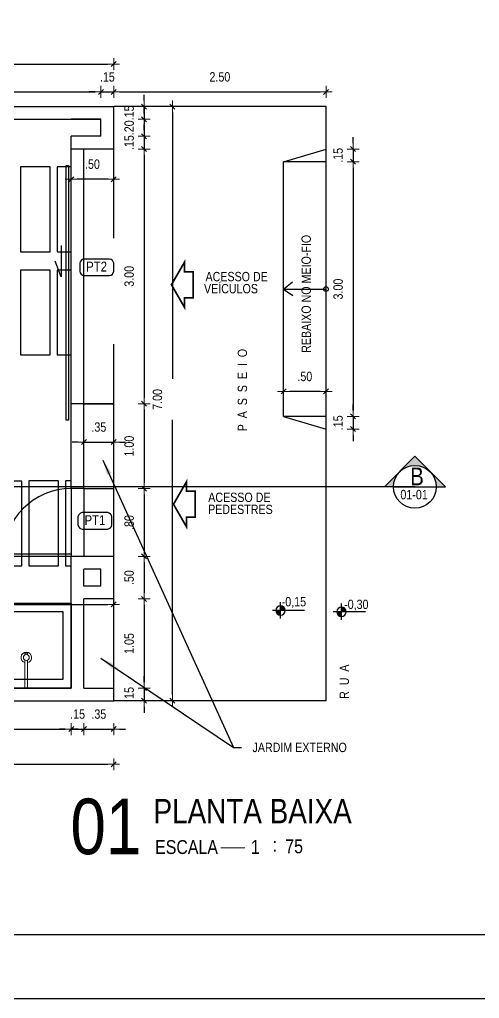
# Model space of a CAD drawing. Header units: millimetres. Extents: x -677 to -23, y -135 to 1112.
# Drawn here: x -42.56 to -37.14, y 838.58 to 850.11 of the extents above; entities that cross this region are included whole.
import ezdxf
from ezdxf.enums import TextEntityAlignment as Align

# ---------------------------------------------------------------- set-up
doc = ezdxf.new("R2010")
doc.units = ezdxf.units.MM
doc.header["$LTSCALE"] = 20
doc.header["$MEASUREMENT"] = 0
doc.header["$PDSIZE"] = -5
for name, pattern in [('DASHDOT2', [0.5, 0.25, -0.125, 0, -0.125]), ('HIDDEN2', [0.1875, 0.125, -0.0625]), ('TRAÇO-2PTOS_P', [0.625, 0.25, -0.125, 0, -0.125, 0, -0.125])]:
    doc.linetypes.add(name, pattern=pattern)
doc.layers.get('0').update_dxf_attribs({"linetype": 'CONTINUOUS'})
doc.layers.get('Defpoints').update_dxf_attribs({"linetype": 'CONTINUOUS'})
for name, color, linetype in [('AR-ALV', 5, 'CONTINUOUS'), ('ARQ-COB-PROJ', 8, 'TRAÇO-2PTOS_P'), ('COTA', 7, 'CONTINUOUS'), ('COTAS', 7, 'CONTINUOUS'), ('DIVERSOS', 1, 'CONTINUOUS'), ('E-txt-g', 3, 'CONTINUOUS'), ('E-TXT-Y', 2, 'CONTINUOUS'), ('Layer1', 7, 'CONTINUOUS'), ('LAYER4', 7, 'CONTINUOUS'), ('LAYER5', 8, 'CONTINUOUS'), ('LAYER7', 4, 'CONTINUOUS')]:
    doc.layers.add(name, color=color, linetype=linetype)
for name, color, linetype, lineweight in [('E-Cta-W', 7, 'CONTINUOUS', 20), ('E-Lay-9', 9, 'CONTINUOUS', 9), ('E-Pen-C', 4, 'CONTINUOUS', 15), ('E-Pen-G', 3, 'CONTINUOUS', 30), ('E-Txt-W', 7, 'CONTINUOUS', 20)]:
    doc.layers.add(name, color=color, linetype=linetype, lineweight=lineweight)
doc.styles.add('F2', font='swissc.ttf')
doc.dimstyles.new('DIMENSION-1', dxfattribs={"dimtxt": 0.11, "dimasz": 0.07, "dimexe": 1, "dimexo": 0, "dimgap": 0.12, "dimtad": 1, "dimzin": 7, "dimdsep": 46, "dimtxsty": 'F2', "dimblk1": 'TRACO', "dimblk2": 'TRACO', "dimsah": 1, "dimcen": 1, "dimse1": 1, "dimse2": 1, "dimclrd": 256, "dimclre": 256, "dimclrt": 6, "dimadec": 0, "dimazin": 0, "dimtfac": 1, "dimtix": 1, "dimtmove": 2, "dimatfit": 3, "dimldrblk": 'TRACO', "dimfxl": 1, "dimtolj": 1, "dimtzin": 0, "dimarcsym": 0})
doc.dimstyles.get("Standard").update_dxf_attribs({"dimtxt": 0.18, "dimasz": 0.18, "dimexe": 0.18, "dimexo": 0.0625, "dimgap": 0.09, "dimtad": 0, "dimtih": 1, "dimtoh": 1, "dimdec": 4, "dimzin": 0, "dimdsep": 46, "dimtxsty": 'Standard', "dimcen": 0.09, "dimadec": 0, "dimazin": 0, "dimtfac": 1, "dimtdec": 4, "dimtofl": 0, "dimtmove": 0, "dimatfit": 3, "dimfxl": 1, "dimtolj": 1, "dimtzin": 0, "dimarcsym": 0})

# ---------------------------------------------------------------- blocks, each defined once
blk = doc.blocks.new('TRACO')
at = {"layer": 'E-Pen-C'}
for p, q in [((-1, 0), (1, 0)), ((0, 1), (0, -1))]:
    blk.add_line(p, q, dxfattribs=at)
at = {"layer": 'E-Pen-G'}
blk.add_line((-0.42, -0.42), (0.42, 0.42), dxfattribs=at)
blk = doc.blocks.new('*D352')
at = {"color": 4, "lineweight": -2}
blk.add_line((-44.519, 841.751), (-42.019, 841.751), dxfattribs=at)
at = {"layer": 'Defpoints', "color": 0, "linetype": 'Continuous'}
for p in [(-44.589, 842.234), (-41.949, 842.234), (-41.949, 841.751)]:
    blk.add_point(p, dxfattribs=at)
at = {"color": 4, "linetype": 'Continuous', "lineweight": -2, "xscale": 0.07, "yscale": 0.07, "zscale": 0.07, "rotation": 180}
blk.add_blockref('TRACO', (-44.589, 841.751), dxfattribs=at)
at = {"color": 4, "linetype": 'Continuous', "lineweight": -2, "xscale": 0.07, "yscale": 0.07, "zscale": 0.07}
blk.add_blockref('TRACO', (-41.949, 841.751), dxfattribs=at)
at = {"color": 4, "linetype": 'Continuous', "insert": (-43.269, 841.927), "char_height": 0.11, "attachment_point": 5, "style": 'F2'}
blk.add_mtext('\\A1;3.85', dxfattribs=at)
blk = doc.blocks.new('*D333')
at = {"color": 4, "lineweight": -2}
for p, q in [((-42.019, 841.751), (-42.089, 841.751)), ((-41.949, 841.751), (-41.799, 841.751)), ((-41.729, 841.751), (-41.659, 841.751))]:
    blk.add_line(p, q, dxfattribs=at)
at = {"layer": 'Defpoints', "color": 0, "linetype": 'Continuous'}
for p in [(-41.949, 842.234), (-41.799, 842.234), (-41.799, 841.751)]:
    blk.add_point(p, dxfattribs=at)
at = {"color": 4, "linetype": 'Continuous', "lineweight": -2, "xscale": 0.07, "yscale": 0.07, "zscale": 0.07}
blk.add_blockref('TRACO', (-41.949, 841.751), dxfattribs=at)
at = {"color": 4, "linetype": 'Continuous', "lineweight": -2, "xscale": 0.07, "yscale": 0.07, "zscale": 0.07, "rotation": 180}
blk.add_blockref('TRACO', (-41.799, 841.751), dxfattribs=at)
at = {"color": 4, "linetype": 'Continuous', "insert": (-41.874, 841.927), "char_height": 0.11, "attachment_point": 5, "style": 'F2'}
blk.add_mtext('\\A1;.15', dxfattribs=at)
blk = doc.blocks.new('*D353')
at = {"color": 4, "lineweight": -2}
blk.add_line((-66.379, 841.336), (-41.519, 841.336), dxfattribs=at)
at = {"layer": 'Defpoints', "color": 0, "linetype": 'Continuous'}
for p in [(-66.449, 841.974), (-41.449, 841.974), (-41.449, 841.336)]:
    blk.add_point(p, dxfattribs=at)
at = {"color": 4, "linetype": 'Continuous', "lineweight": -2, "xscale": 0.07, "yscale": 0.07, "zscale": 0.07, "rotation": 180}
blk.add_blockref('TRACO', (-66.449, 841.336), dxfattribs=at)
at = {"color": 4, "linetype": 'Continuous', "lineweight": -2, "xscale": 0.07, "yscale": 0.07, "zscale": 0.07}
blk.add_blockref('TRACO', (-41.449, 841.336), dxfattribs=at)
at = {"color": 4, "linetype": 'Continuous', "insert": (-51.599, 841.527), "char_height": 0.11, "attachment_point": 5, "style": 'F2'}
blk.add_mtext('\\A1;25.00', dxfattribs=at)
blk = doc.blocks.new('*D362')
at = {"color": 4, "lineweight": -2}
blk.add_line((-44.519, 849.257), (-41.669, 849.257), dxfattribs=at)
at = {"layer": 'Defpoints', "color": 0, "linetype": 'Continuous'}
for p in [(-41.599, 849.257), (-41.599, 848.934), (-44.589, 845.384)]:
    blk.add_point(p, dxfattribs=at)
at = {"color": 4, "linetype": 'Continuous', "lineweight": -2, "xscale": 0.07, "yscale": 0.07, "zscale": 0.07, "rotation": 180}
blk.add_blockref('TRACO', (-44.589, 849.257), dxfattribs=at)
at = {"color": 4, "linetype": 'Continuous', "lineweight": -2, "xscale": 0.07, "yscale": 0.07, "zscale": 0.07}
blk.add_blockref('TRACO', (-41.599, 849.257), dxfattribs=at)
at = {"color": 4, "linetype": 'Continuous', "insert": (-43.094, 849.433), "char_height": 0.11, "attachment_point": 5, "style": 'F2'}
blk.add_mtext('\\A1;2.99', dxfattribs=at)
blk = doc.blocks.new('*D337')
at = {"color": 4, "lineweight": -2}
for p, q in [((-41.669, 849.257), (-41.739, 849.257)), ((-41.599, 849.257), (-41.449, 849.257)), ((-41.379, 849.257), (-41.309, 849.257))]:
    blk.add_line(p, q, dxfattribs=at)
at = {"layer": 'Defpoints', "color": 0, "linetype": 'Continuous'}
for p in [(-41.449, 849.257), (-41.449, 849.084), (-41.599, 848.934)]:
    blk.add_point(p, dxfattribs=at)
at = {"color": 4, "linetype": 'Continuous', "lineweight": -2, "xscale": 0.07, "yscale": 0.07, "zscale": 0.07}
blk.add_blockref('TRACO', (-41.599, 849.257), dxfattribs=at)
at = {"color": 4, "linetype": 'Continuous', "lineweight": -2, "xscale": 0.07, "yscale": 0.07, "zscale": 0.07, "rotation": 180}
blk.add_blockref('TRACO', (-41.449, 849.257), dxfattribs=at)
at = {"color": 4, "linetype": 'Continuous', "insert": (-41.524, 849.433), "char_height": 0.11, "attachment_point": 5, "style": 'F2'}
blk.add_mtext('\\A1;.15', dxfattribs=at)
blk = doc.blocks.new('*D338')
at = {"color": 4, "lineweight": -2}
blk.add_line((-66.379, 849.584), (-41.519, 849.584), dxfattribs=at)
at = {"layer": 'Defpoints', "color": 0, "linetype": 'Continuous'}
for p in [(-41.449, 849.584), (-66.449, 849.084), (-41.449, 849.084)]:
    blk.add_point(p, dxfattribs=at)
at = {"color": 4, "linetype": 'Continuous', "lineweight": -2, "xscale": 0.07, "yscale": 0.07, "zscale": 0.07, "rotation": 180}
blk.add_blockref('TRACO', (-66.449, 849.584), dxfattribs=at)
at = {"color": 4, "linetype": 'Continuous', "lineweight": -2, "xscale": 0.07, "yscale": 0.07, "zscale": 0.07}
blk.add_blockref('TRACO', (-41.449, 849.584), dxfattribs=at)
at = {"color": 4, "linetype": 'Continuous', "insert": (-51.599, 849.81), "char_height": 0.11, "attachment_point": 5, "style": 'F2'}
blk.add_mtext('\\A1;25.00', dxfattribs=at)
blk = doc.blocks.new('*D297')
at = {"color": 4, "lineweight": -2}
blk.add_line((-41.379, 849.257), (-39.019, 849.257), dxfattribs=at)
at = {"layer": 'Defpoints', "color": 0, "linetype": 'Continuous'}
for p in [(-38.949, 849.257), (-41.449, 848.857), (-38.949, 848.857)]:
    blk.add_point(p, dxfattribs=at)
at = {"color": 4, "linetype": 'Continuous', "lineweight": -2, "xscale": 0.07, "yscale": 0.07, "zscale": 0.07, "rotation": 180}
blk.add_blockref('TRACO', (-41.449, 849.257), dxfattribs=at)
at = {"color": 4, "linetype": 'Continuous', "lineweight": -2, "xscale": 0.07, "yscale": 0.07, "zscale": 0.07}
blk.add_blockref('TRACO', (-38.949, 849.257), dxfattribs=at)
at = {"color": 4, "linetype": 'Continuous', "insert": (-40.199, 849.433), "char_height": 0.11, "attachment_point": 5, "style": 'F2'}
blk.add_mtext('\\A1;2.50', dxfattribs=at)
blk = doc.blocks.new('*D298')
at = {"color": 4, "lineweight": -2}
for p, q in [((-38.631, 848.654), (-38.631, 848.724)), ((-38.631, 848.584), (-38.631, 848.434)), ((-38.631, 848.364), (-38.631, 848.294))]:
    blk.add_line(p, q, dxfattribs=at)
at = {"layer": 'Defpoints', "color": 0, "linetype": 'Continuous'}
for p in [(-38.79, 848.584), (-38.79, 848.434), (-38.631, 848.434)]:
    blk.add_point(p, dxfattribs=at)
at = {"color": 4, "linetype": 'Continuous', "lineweight": -2, "xscale": 0.07, "yscale": 0.07, "zscale": 0.07}
for p, rotation in [((-38.631, 848.584), 270), ((-38.631, 848.434), 90)]:
    blk.add_blockref('TRACO', p, dxfattribs=dict(at, rotation=rotation))
at = {"color": 4, "linetype": 'Continuous', "insert": (-38.807, 848.509), "char_height": 0.11, "attachment_point": 5, "rotation": 90, "style": 'F2'}
blk.add_mtext('\\A1;.15', dxfattribs=at)
blk = doc.blocks.new('*D299')
at = {"color": 4, "lineweight": -2}
blk.add_line((-38.631, 848.364), (-38.631, 845.504), dxfattribs=at)
at = {"layer": 'Defpoints', "color": 0, "linetype": 'Continuous'}
for p in [(-38.79, 848.434), (-38.79, 845.434), (-38.631, 845.434)]:
    blk.add_point(p, dxfattribs=at)
at = {"color": 4, "linetype": 'Continuous', "lineweight": -2, "xscale": 0.07, "yscale": 0.07, "zscale": 0.07}
for p, rotation in [((-38.631, 848.434), 90), ((-38.631, 845.434), 270)]:
    blk.add_blockref('TRACO', p, dxfattribs=dict(at, rotation=rotation))
at = {"color": 4, "linetype": 'Continuous', "insert": (-38.807, 846.934), "char_height": 0.11, "attachment_point": 5, "rotation": 90, "style": 'F2'}
blk.add_mtext('\\A1;3.00', dxfattribs=at)
blk = doc.blocks.new('*D300')
at = {"color": 4, "lineweight": -2}
for p, q in [((-38.631, 845.504), (-38.631, 845.574)), ((-38.631, 845.434), (-38.631, 845.284)), ((-38.631, 845.214), (-38.631, 845.144))]:
    blk.add_line(p, q, dxfattribs=at)
at = {"layer": 'Defpoints', "color": 0, "linetype": 'Continuous'}
for p in [(-38.79, 845.434), (-38.79, 845.284), (-38.631, 845.284)]:
    blk.add_point(p, dxfattribs=at)
at = {"color": 4, "linetype": 'Continuous', "lineweight": -2, "xscale": 0.07, "yscale": 0.07, "zscale": 0.07}
for p, rotation in [((-38.631, 845.434), 270), ((-38.631, 845.284), 90)]:
    blk.add_blockref('TRACO', p, dxfattribs=dict(at, rotation=rotation))
at = {"color": 4, "linetype": 'Continuous', "insert": (-38.807, 845.359), "char_height": 0.11, "attachment_point": 5, "rotation": 90, "style": 'F2'}
blk.add_mtext('\\A1;.15', dxfattribs=at)
blk = doc.blocks.new('*D301')
at = {"color": 4, "lineweight": -2}
blk.add_line((-39.019, 845.728), (-39.379, 845.728), dxfattribs=at)
at = {"layer": 'Defpoints', "color": 0, "linetype": 'Continuous'}
for p in [(-39.449, 845.728), (-39.449, 845.434), (-38.949, 845.434)]:
    blk.add_point(p, dxfattribs=at)
at = {"color": 4, "linetype": 'Continuous', "lineweight": -2, "xscale": 0.07, "yscale": 0.07, "zscale": 0.07, "rotation": 180}
blk.add_blockref('TRACO', (-39.449, 845.728), dxfattribs=at)
at = {"color": 4, "linetype": 'Continuous', "lineweight": -2, "xscale": 0.07, "yscale": 0.07, "zscale": 0.07}
blk.add_blockref('TRACO', (-38.949, 845.728), dxfattribs=at)
at = {"color": 4, "linetype": 'Continuous', "insert": (-39.199, 845.904), "char_height": 0.11, "attachment_point": 5, "style": 'F2'}
blk.add_mtext('\\A1;.50', dxfattribs=at)
blk = doc.blocks.new('*D302')
at = {"color": 4, "lineweight": -2}
for p, q in [((-41.091, 849.154), (-41.091, 849.224)), ((-41.091, 849.084), (-41.091, 848.934)), ((-41.091, 848.864), (-41.091, 848.794))]:
    blk.add_line(p, q, dxfattribs=at)
at = {"layer": 'Defpoints', "color": 0, "linetype": 'Continuous'}
for p in [(-41.356, 849.084), (-41.356, 848.934), (-41.091, 848.934)]:
    blk.add_point(p, dxfattribs=at)
at = {"color": 4, "linetype": 'Continuous', "lineweight": -2, "xscale": 0.07, "yscale": 0.07, "zscale": 0.07}
for p, rotation in [((-41.091, 849.084), 270), ((-41.091, 848.934), 90)]:
    blk.add_blockref('TRACO', p, dxfattribs=dict(at, rotation=rotation))
at = {"color": 4, "linetype": 'Continuous', "insert": (-41.267, 849.009), "char_height": 0.11, "attachment_point": 5, "rotation": 90, "style": 'F2'}
blk.add_mtext('\\A1;.15', dxfattribs=at)
blk = doc.blocks.new('*D303')
at = {"color": 4, "lineweight": -2}
for p, q in [((-41.091, 849.004), (-41.091, 849.074)), ((-41.091, 848.934), (-41.091, 848.734)), ((-41.091, 848.664), (-41.091, 848.594))]:
    blk.add_line(p, q, dxfattribs=at)
at = {"layer": 'Defpoints', "color": 0, "linetype": 'Continuous'}
for p in [(-41.356, 848.934), (-41.506, 848.734), (-41.091, 848.734)]:
    blk.add_point(p, dxfattribs=at)
at = {"color": 4, "linetype": 'Continuous', "lineweight": -2, "xscale": 0.07, "yscale": 0.07, "zscale": 0.07}
for p, rotation in [((-41.091, 848.934), 270), ((-41.091, 848.734), 90)]:
    blk.add_blockref('TRACO', p, dxfattribs=dict(at, rotation=rotation))
at = {"color": 4, "linetype": 'Continuous', "insert": (-41.267, 848.834), "char_height": 0.11, "attachment_point": 5, "rotation": 90, "style": 'F2'}
blk.add_mtext('\\A1;.20', dxfattribs=at)
blk = doc.blocks.new('*D304')
at = {"color": 4, "lineweight": -2}
blk.add_line((-41.091, 848.514), (-41.091, 845.654), dxfattribs=at)
at = {"layer": 'Defpoints', "color": 0, "linetype": 'Continuous'}
for p in [(-41.506, 848.584), (-41.706, 845.584), (-41.091, 845.584)]:
    blk.add_point(p, dxfattribs=at)
at = {"color": 4, "linetype": 'Continuous', "lineweight": -2, "xscale": 0.07, "yscale": 0.07, "zscale": 0.07}
for p, rotation in [((-41.091, 848.584), 90), ((-41.091, 845.584), 270)]:
    blk.add_blockref('TRACO', p, dxfattribs=dict(at, rotation=rotation))
at = {"color": 4, "linetype": 'Continuous', "insert": (-41.267, 847.084), "char_height": 0.11, "attachment_point": 5, "rotation": 90, "style": 'F2'}
blk.add_mtext('\\A1;3.00', dxfattribs=at)
blk = doc.blocks.new('*D305')
at = {"color": 4, "lineweight": -2}
blk.add_line((-41.091, 845.514), (-41.091, 844.654), dxfattribs=at)
at = {"layer": 'Defpoints', "color": 0, "linetype": 'Continuous'}
for p in [(-41.706, 845.584), (-41.706, 844.584), (-41.091, 844.584)]:
    blk.add_point(p, dxfattribs=at)
at = {"color": 4, "linetype": 'Continuous', "lineweight": -2, "xscale": 0.07, "yscale": 0.07, "zscale": 0.07}
for p, rotation in [((-41.091, 845.584), 90), ((-41.091, 844.584), 270)]:
    blk.add_blockref('TRACO', p, dxfattribs=dict(at, rotation=rotation))
at = {"color": 4, "linetype": 'Continuous', "insert": (-41.267, 845.084), "char_height": 0.11, "attachment_point": 5, "rotation": 90, "style": 'F2'}
blk.add_mtext('\\A1;1.00', dxfattribs=at)
blk = doc.blocks.new('*D306')
at = {"color": 4, "lineweight": -2}
blk.add_line((-41.091, 844.514), (-41.091, 843.854), dxfattribs=at)
at = {"layer": 'Defpoints', "color": 0, "linetype": 'Continuous'}
for p in [(-41.706, 844.584), (-41.706, 843.784), (-41.091, 843.784)]:
    blk.add_point(p, dxfattribs=at)
at = {"color": 4, "linetype": 'Continuous', "lineweight": -2, "xscale": 0.07, "yscale": 0.07, "zscale": 0.07}
for p, rotation in [((-41.091, 844.584), 90), ((-41.091, 843.784), 270)]:
    blk.add_blockref('TRACO', p, dxfattribs=dict(at, rotation=rotation))
at = {"color": 4, "linetype": 'Continuous', "insert": (-41.267, 844.184), "char_height": 0.11, "attachment_point": 5, "rotation": 90, "style": 'F2'}
blk.add_mtext('\\A1;.80', dxfattribs=at)
blk = doc.blocks.new('*D307')
at = {"color": 4, "lineweight": -2}
blk.add_line((-41.091, 843.214), (-41.091, 842.304), dxfattribs=at)
at = {"layer": 'Defpoints', "color": 0, "linetype": 'Continuous'}
for p in [(-41.706, 843.284), (-41.356, 842.234), (-41.091, 842.234)]:
    blk.add_point(p, dxfattribs=at)
at = {"color": 4, "linetype": 'Continuous', "lineweight": -2, "xscale": 0.07, "yscale": 0.07, "zscale": 0.07}
for p, rotation in [((-41.091, 843.284), 90), ((-41.091, 842.234), 270)]:
    blk.add_blockref('TRACO', p, dxfattribs=dict(at, rotation=rotation))
at = {"color": 4, "linetype": 'Continuous', "insert": (-41.267, 842.759), "char_height": 0.11, "attachment_point": 5, "rotation": 90, "style": 'F2'}
blk.add_mtext('\\A1;1.05', dxfattribs=at)
blk = doc.blocks.new('*D308')
at = {"color": 4, "lineweight": -2}
for p, q in [((-41.091, 842.304), (-41.091, 842.374)), ((-41.091, 842.234), (-41.091, 842.084)), ((-41.091, 842.014), (-41.091, 841.944))]:
    blk.add_line(p, q, dxfattribs=at)
at = {"layer": 'Defpoints', "color": 0, "linetype": 'Continuous'}
for p in [(-41.356, 842.234), (-41.356, 842.084), (-41.091, 842.084)]:
    blk.add_point(p, dxfattribs=at)
at = {"color": 4, "linetype": 'Continuous', "lineweight": -2, "xscale": 0.07, "yscale": 0.07, "zscale": 0.07}
for p, rotation in [((-41.091, 842.234), 270), ((-41.091, 842.084), 90)]:
    blk.add_blockref('TRACO', p, dxfattribs=dict(at, rotation=rotation))
at = {"color": 4, "linetype": 'Continuous', "insert": (-41.267, 842.159), "char_height": 0.11, "attachment_point": 5, "rotation": 90, "style": 'F2'}
blk.add_mtext('\\A1;.15', dxfattribs=at)
blk = doc.blocks.new('*D309')
at = {"color": 4, "lineweight": -2}
for p, q in [((-40.758, 849.014), (-40.758, 845.875)), ((-40.758, 842.154), (-40.758, 845.393))]:
    blk.add_line(p, q, dxfattribs=at)
at = {"layer": 'Defpoints', "color": 0, "linetype": 'Continuous'}
for p in [(-40.758, 849.084), (-38.877, 849.084), (-38.949, 842.084)]:
    blk.add_point(p, dxfattribs=at)
at = {"color": 4, "linetype": 'Continuous', "lineweight": -2, "xscale": 0.07, "yscale": 0.07, "zscale": 0.07}
for p, rotation in [((-40.758, 849.084), 90), ((-40.758, 842.084), 270)]:
    blk.add_blockref('TRACO', p, dxfattribs=dict(at, rotation=rotation))
at = {"color": 4, "linetype": 'Continuous', "insert": (-40.934, 845.634), "char_height": 0.11, "attachment_point": 5, "rotation": 90, "style": 'F2'}
blk.add_mtext('\\A1;7.00', dxfattribs=at)
blk = doc.blocks.new('Seta')
at = {"const_width": 2}
blk.add_lwpolyline([(10, 15), (10, 26), (25, 0), (10, -26), (10, -15), (0, -15), (0, 15)], close=True, dxfattribs=at)
blk = doc.blocks.new('*D310')
at = {"color": 4, "lineweight": -2}
blk.add_line((-41.519, 848.228), (-41.879, 848.228), dxfattribs=at)
at = {"layer": 'Defpoints', "color": 0, "linetype": 'Continuous'}
for p in [(-41.949, 848.375), (-41.449, 848.375), (-41.949, 848.228)]:
    blk.add_point(p, dxfattribs=at)
at = {"color": 4, "linetype": 'Continuous', "lineweight": -2, "xscale": 0.07, "yscale": 0.07, "zscale": 0.07, "rotation": 180}
blk.add_blockref('TRACO', (-41.949, 848.228), dxfattribs=at)
at = {"color": 4, "linetype": 'Continuous', "lineweight": -2, "xscale": 0.07, "yscale": 0.07, "zscale": 0.07}
blk.add_blockref('TRACO', (-41.449, 848.228), dxfattribs=at)
at = {"color": 4, "linetype": 'Continuous', "insert": (-41.699, 848.405), "char_height": 0.11, "attachment_point": 5, "style": 'F2'}
blk.add_mtext('\\A1;.50', dxfattribs=at)
blk = doc.blocks.new('*D311')
at = {"color": 4, "lineweight": -2}
for p, q in [((-41.091, 848.804), (-41.091, 848.874)), ((-41.091, 848.734), (-41.091, 848.584)), ((-41.091, 848.514), (-41.091, 848.444))]:
    blk.add_line(p, q, dxfattribs=at)
at = {"layer": 'Defpoints', "color": 0, "linetype": 'Continuous'}
for p in [(-41.506, 848.734), (-41.506, 848.584), (-41.091, 848.584)]:
    blk.add_point(p, dxfattribs=at)
at = {"color": 4, "linetype": 'Continuous', "lineweight": -2, "xscale": 0.07, "yscale": 0.07, "zscale": 0.07}
for p, rotation in [((-41.091, 848.734), 270), ((-41.091, 848.584), 90)]:
    blk.add_blockref('TRACO', p, dxfattribs=dict(at, rotation=rotation))
at = {"color": 4, "linetype": 'Continuous', "insert": (-41.267, 848.659), "char_height": 0.11, "attachment_point": 5, "rotation": 90, "style": 'F2'}
blk.add_mtext('\\A1;.15', dxfattribs=at)
blk = doc.blocks.new('*D312')
at = {"color": 4, "lineweight": -2}
blk.add_line((-41.091, 843.714), (-41.091, 843.354), dxfattribs=at)
at = {"layer": 'Defpoints', "color": 0, "linetype": 'Continuous'}
for p in [(-41.706, 843.784), (-41.706, 843.284), (-41.091, 843.284)]:
    blk.add_point(p, dxfattribs=at)
at = {"color": 4, "linetype": 'Continuous', "lineweight": -2, "xscale": 0.07, "yscale": 0.07, "zscale": 0.07}
for p, rotation in [((-41.091, 843.784), 90), ((-41.091, 843.284), 270)]:
    blk.add_blockref('TRACO', p, dxfattribs=dict(at, rotation=rotation))
at = {"color": 4, "linetype": 'Continuous', "insert": (-41.267, 843.534), "char_height": 0.11, "attachment_point": 5, "rotation": 90, "style": 'F2'}
blk.add_mtext('\\A1;.50', dxfattribs=at)
blk = doc.blocks.new('*D313')
at = {"color": 4, "lineweight": -2}
for p, q in [((-41.869, 841.751), (-41.939, 841.751)), ((-41.799, 841.751), (-41.449, 841.751)), ((-41.379, 841.751), (-41.309, 841.751))]:
    blk.add_line(p, q, dxfattribs=at)
at = {"layer": 'Defpoints', "color": 0, "linetype": 'Continuous'}
for p in [(-41.799, 842.234), (-41.449, 842.234), (-41.449, 841.751)]:
    blk.add_point(p, dxfattribs=at)
at = {"color": 4, "linetype": 'Continuous', "lineweight": -2, "xscale": 0.07, "yscale": 0.07, "zscale": 0.07}
blk.add_blockref('TRACO', (-41.799, 841.751), dxfattribs=at)
at = {"color": 4, "linetype": 'Continuous', "lineweight": -2, "xscale": 0.07, "yscale": 0.07, "zscale": 0.07, "rotation": 180}
blk.add_blockref('TRACO', (-41.449, 841.751), dxfattribs=at)
at = {"color": 4, "linetype": 'Continuous', "insert": (-41.624, 841.927), "char_height": 0.11, "attachment_point": 5, "style": 'F2'}
blk.add_mtext('\\A1;.35', dxfattribs=at)
blk = doc.blocks.new('Chuveiro')
at = {"layer": 'E-Lay-9', "color": 8}
for p, q in [((-0.031, 0.016), (-0.36, 0.016)), ((0.051, 0.016), (0.031, 0.016)), ((0.051, 0.016), (0.051, -0.016)), ((-0.031, -0.016), (-0.36, -0.016)), ((0.051, -0.016), (0.031, -0.016))]:
    blk.add_line(p, q, dxfattribs=at)
blk.add_circle((0, 0), 0.0348, dxfattribs=at)
for centre, radius, start, end in [((0, 0), 0.0624, 194.4775, 165.5225), ((0.009, 0), 0.0444, 339.4266, 20.5734)]:
    blk.add_arc(centre, radius, start, end, dxfattribs=at)
blk = doc.blocks.new('A$C52F82244')
at = {"layer": 'LAYER5'}
blk.add_hatch(color=2, dxfattribs=at).paths.add_polyline_path([(0.5, 0.85), (0, 0.35), (0.15, 0.35, -1), (0.85, 0.35), (1, 0.35)])
at = {"layer": 'LAYER4', "color": 2}
blk.add_line((0.15, 0.35), (0.85, 0.35), dxfattribs=at)
at = {"layer": 'LAYER7', "color": 2}
for p, q in [((0.5, 0.85), (0, 0.35)), ((0.5, 0.85), (1, 0.35)), ((0.15, 0.35), (0, 0.35)), ((0.85, 0.35), (1, 0.35))]:
    blk.add_line(p, q, dxfattribs=at)
blk.add_circle((0.5, 0.35), 0.35, dxfattribs=at)
blk = doc.blocks.new('*D318')
at = {"color": 4, "lineweight": -2}
for p, q in [((-41.869, 845.132), (-41.939, 845.132)), ((-41.799, 845.132), (-41.449, 845.132)), ((-41.379, 845.132), (-41.309, 845.132))]:
    blk.add_line(p, q, dxfattribs=at)
at = {"layer": 'Defpoints', "color": 0, "linetype": 'Continuous'}
for p in [(-41.799, 845.584), (-41.449, 845.584), (-41.449, 845.132)]:
    blk.add_point(p, dxfattribs=at)
at = {"color": 4, "linetype": 'Continuous', "lineweight": -2, "xscale": 0.07, "yscale": 0.07, "zscale": 0.07}
blk.add_blockref('TRACO', (-41.799, 845.132), dxfattribs=at)
at = {"color": 4, "linetype": 'Continuous', "lineweight": -2, "xscale": 0.07, "yscale": 0.07, "zscale": 0.07, "rotation": 180}
blk.add_blockref('TRACO', (-41.449, 845.132), dxfattribs=at)
at = {"color": 4, "linetype": 'Continuous', "insert": (-41.624, 845.308), "char_height": 0.11, "attachment_point": 5, "style": 'F2'}
blk.add_mtext('\\A1;.35', dxfattribs=at)
blk = doc.blocks.new('NIVEL')
at = {"layer": 'DIVERSOS'}
h = blk.add_hatch(color=7, dxfattribs=at)
h.paths.add_polyline_path([(0, 0.137, 0.414214), (-0.137, 0), (0, 0)])
h.paths.add_polyline_path([(0, 0), (0, -0.137, 0.414214), (0.137, 0)])
at = {"layer": 'DIVERSOS', "color": 7}
for p, q in [((0.709, 0), (-0.242, 0)), ((0, 0.242), (0, -0.242))]:
    blk.add_line(p, q, dxfattribs=at)
blk.add_circle((0, 0), 0.137, dxfattribs=at)
blk = doc.blocks.new('*D587')
at = {"color": 4, "lineweight": -2}
blk.add_line((-44.519, 843.219), (-41.519, 843.219), dxfattribs=at)
at = {"layer": 'Defpoints', "color": 0, "linetype": 'Continuous'}
for p in [(-41.449, 843.534), (-44.589, 843.444), (-41.449, 843.219)]:
    blk.add_point(p, dxfattribs=at)
at = {"color": 4, "linetype": 'Continuous', "lineweight": -2, "xscale": 0.07, "yscale": 0.07, "zscale": 0.07, "rotation": 180}
blk.add_blockref('TRACO', (-44.589, 843.219), dxfattribs=at)
at = {"color": 4, "linetype": 'Continuous', "lineweight": -2, "xscale": 0.07, "yscale": 0.07, "zscale": 0.07}
blk.add_blockref('TRACO', (-41.449, 843.219), dxfattribs=at)
at = {"color": 4, "linetype": 'Continuous', "insert": (-43.019, 843.395), "char_height": 0.11, "attachment_point": 5, "style": 'F2'}
blk.add_mtext('\\A1;3.15', dxfattribs=at)
blk = doc.blocks.new('IND_DES')
at = {"layer": 'E-Txt-W', "color": 7}
blk.add_line((0.0269, -0.2428), (0.1984, -0.2428), dxfattribs=at)
at = {"layer": 'E-txt-g', "color": 7, "style": 'F2'}
for s, p in [('ESCALA', (-0.4463, -0.2864)), ('1', (0.2426, -0.2864)), (':', (0.3988, -0.2706))]:
    blk.add_text(s, height=0.1, dxfattribs=at).set_placement(p)
blk.add_attdef('ESCALA', (0.4897, -0.2812), '', height=0.1, dxfattribs=at)
at = {"layer": 'E-Txt-W', "color": 6, "style": 'F2'}
blk.add_attdef('00', text='', height=0.4, dxfattribs=at).set_placement((-0.7083, -0.2881), align=Align.CENTER)
at = {"layer": 'E-TXT-Y', "color": 7, "style": 'F2'}
for tag, p in [('PROJETO', (-0.4563, 0.1829)), ('DESENHO', (-0.4582, -0.0658))]:
    blk.add_attdef(tag, p, '', height=0.175, dxfattribs=at)

msp = doc.modelspace()

# ---------------------------------------------------------------- linework, layer by layer
at = {"color": 5, "linetype": 'Continuous'}
for p, q in [((-66.449, 849.084), (-41.449, 849.084)), ((-41.449, 848.934), (-41.449, 849.084)), ((-66.299, 848.934), (-41.599, 848.934)), ((-41.599, 848.934), (-41.949, 848.934)), ((-41.599, 848.734), (-41.599, 848.934)), ((-41.449, 848.584), (-41.449, 848.934)), ((-41.949, 848.584), (-41.949, 848.734)), ((-41.599, 848.734), (-41.949, 848.734)), ((-41.449, 848.584), (-41.949, 848.584)), ((-41.949, 844.584), (-41.949, 845.584)), ((-41.799, 845.584), (-41.949, 845.584)), ((-41.799, 844.584), (-41.799, 845.584)), ((-41.799, 844.584), (-41.949, 844.584)), ((-41.949, 843.434), (-41.949, 843.784)), ((-41.799, 843.784), (-41.949, 843.784)), ((-41.949, 843.434), (-41.949, 843.784)), ((-41.449, 843.784), (-41.799, 843.784)), ((-41.449, 843.284), (-41.449, 843.784)), ((-41.799, 843.434), (-41.799, 843.634)), ((-41.599, 843.634), (-41.799, 843.634)), ((-41.599, 843.434), (-41.599, 843.634)), ((-41.949, 842.234), (-41.949, 843.434)), ((-41.949, 843.284), (-41.949, 843.434)), ((-41.599, 843.434), (-41.799, 843.434)), ((-41.799, 842.234), (-41.799, 843.284)), ((-41.449, 843.284), (-41.799, 843.284)), ((-44.589, 842.234), (-41.949, 842.234)), ((-41.799, 842.234), (-41.449, 842.234)), ((-41.449, 842.084), (-41.449, 842.234)), ((-66.449, 842.084), (-41.449, 842.084))]:
    msp.add_line(p, q, dxfattribs=at)
at = {"color": 8, "linetype": 'Continuous'}
for p, q in [((-41.799, 845.584), (-41.449, 845.584)), ((-41.449, 845.584), (-41.799, 845.584)), ((-41.449, 844.584), (-41.449, 845.584)), ((-41.799, 844.584), (-41.449, 844.584))]:
    msp.add_line(p, q, dxfattribs=at)
at = {"color": 2}
msp.add_lwpolyline([(-85.701, 838.578), (-22.621, 838.578), (-22.621, 883.128), (-85.701, 883.128)], close=True, dxfattribs=at)
at = {"color": 5, "linetype": 'Continuous'}
msp.add_lwpolyline([(-83.826, 882.378), (-23.371, 882.378), (-23.371, 839.328), (-83.826, 839.328)], close=True, dxfattribs=at)
at = {"color": 8, "linetype": 'Continuous'}
for points in [[(-42.949, 843.234), (-41.949, 843.234), (-41.949, 842.234), (-42.949, 842.234)], [(-42.849, 843.134), (-42.049, 843.134), (-42.049, 842.334), (-42.849, 842.334)]]:
    msp.add_lwpolyline(points, close=True, dxfattribs=at)
at = {"layer": 'AR-ALV', "color": 8, "linetype": 'Continuous'}
for p, q in [((-38.949, 849.084), (-41.449, 849.084)), ((-38.949, 842.084), (-38.949, 849.084)), ((-41.949, 845.584), (-41.949, 848.584)), ((-41.799, 845.584), (-41.799, 848.584)), ((-39.449, 848.434), (-38.949, 848.584)), ((-38.949, 848.434), (-39.449, 848.434)), ((-39.449, 845.434), (-39.449, 848.434)), ((-39.449, 846.934), (-39.346, 847.018)), ((-39.449, 846.934), (-38.949, 846.934)), ((-39.449, 846.934), (-39.339, 846.859)), ((-38.949, 845.434), (-39.449, 845.434)), ((-39.449, 845.434), (-38.949, 845.284)), ((-41.949, 844.584), (-41.949, 843.784)), ((-41.799, 844.584), (-41.799, 843.784)), ((-41.449, 842.234), (-41.449, 843.584)), ((-38.949, 842.084), (-41.449, 842.084))]:
    msp.add_line(p, q, dxfattribs=at)
at = {"layer": 'AR-ALV', "color": 2, "linetype": 'DASHDOT2'}
msp.add_line((-37.899, 844.604), (-67.333, 844.604), dxfattribs=at)
at = {"layer": 'AR-ALV', "color": 8, "linetype": 'Continuous'}
for points in [[(-42.197, 847.97), (-42.197, 848.372), (-42.545, 848.372), (-42.545, 848.144)], [(-41.949, 848.372), (-42.115, 848.372), (-42.115, 848.144)], [(-41.949, 848.372), (-42.115, 848.372), (-42.115, 847.373), (-41.949, 847.373)], [(-41.949, 847.158), (-42.115, 847.158), (-42.115, 846.159), (-41.949, 846.159)], [(-41.949, 844.674), (-42.018, 844.674), (-42.018, 843.675), (-41.949, 843.675)]]:
    msp.add_lwpolyline(points, dxfattribs=at)
for points in [[(-42.545, 847.373), (-42.197, 847.373), (-42.197, 848.372), (-42.545, 848.372)], [(-42.545, 846.159), (-42.197, 846.159), (-42.197, 847.158), (-42.545, 847.158)], [(-42.878, 843.673), (-42.53, 843.673), (-42.53, 844.672), (-42.878, 844.672)], [(-42.448, 843.675), (-42.1, 843.675), (-42.1, 844.674), (-42.448, 844.674)]]:
    msp.add_lwpolyline(points, close=True, dxfattribs=at)
at = {"layer": 'AR-ALV', "color": 7, "linetype": 'Continuous'}
for points in [[(-41.98, 845.391), (-42.01, 845.391), (-42.01, 848.391), (-41.98, 848.391)], [(-41.949, 843.784), (-42.749, 843.784), (-42.749, 843.814), (-41.949, 843.814)]]:
    msp.add_lwpolyline(points, close=True, dxfattribs=at)
msp.add_lwpolyline([(-42.066, 847.447), (-42.066, 847.08), (-42.138, 847.261)], dxfattribs=at)
at = {"layer": 'AR-ALV', "color": 8, "linetype": 'Continuous'}
msp.add_circle((-38.949, 846.934), 0.0271, dxfattribs=at)
at = {"layer": 'ARQ-COB-PROJ', "linetype": 'HIDDEN2'}
msp.add_line((-41.449, 843.784), (-41.449, 848.584), dxfattribs=at)
msp.add_arc((-41.949, 843.784), 0.8, 90, 180, dxfattribs=at)
at = {"layer": 'COTA', "color": 4, "linetype": 'Continuous'}
for points in [[(-41.448, 847.238, 0.331371), (-41.498, 847.288), (-41.798, 847.288, 0.332506), (-41.848, 847.238), (-41.848, 847.143, 0.330378), (-41.798, 847.093), (-41.498, 847.093, 0.331371), (-41.448, 847.143)], [(-41.47, 844.251, 0.331371), (-41.52, 844.301), (-41.82, 844.301, 0.332506), (-41.87, 844.251), (-41.87, 844.156, 0.330378), (-41.82, 844.106), (-41.52, 844.106, 0.331371), (-41.47, 844.156)]]:
    msp.add_lwpolyline(points, format="xyb", close=True, dxfattribs=at)

# ---------------------------------------------------------------- block references
ref = msp.add_blockref('IND_DES', (-40.231, 840.748), dxfattribs=dict(xscale=1.636240131907927, yscale=1.636240131907927, zscale=1.636240131907927))
ref.add_attrib('00', '01', dxfattribs={"layer": 'E-Txt-W', "height": 0.6545, "style": 'F2'}).set_placement((-41.541, 840.277), align=Align.CENTER)
ref.add_attrib('DESENHO', 'PLANTA BAIXA', (-40.98, 840.641), dxfattribs={"layer": 'E-TXT-Y', "color": 2, "height": 0.28634, "style": 'F2'})
ref.add_attrib('ESCALA', '75', (-39.429, 840.288), dxfattribs={"layer": 'E-txt-g', "color": 7, "height": 0.1636, "style": 'F2'})
at = {"layer": 'COTAS', "color": 7, "linetype": 'Continuous', "xscale": 0.01021081284682192, "yscale": 0.01021081284682192, "zscale": 0.01021081284682192, "rotation": 180}
for p in [(-40.514, 846.985), (-40.49, 844.399)]:
    msp.add_blockref('Seta', p, dxfattribs=at)
at = {"layer": 'E-Lay-9', "color": 7, "rotation": 90.00000000000001}
msp.add_blockref('Chuveiro', (-42.478, 842.594), dxfattribs=at)
at = {"layer": 'LAYER4', "color": 2, "xscale": 0.7200000000000001, "yscale": 0.7200000000000001, "zscale": 0.7200000000000001}
msp.add_blockref('A$C52F82244', (-38.263, 844.352), dxfattribs=at)
at = {"layer": 'LAYER7', "color": 7, "linetype": 'Continuous', "xscale": -0.3985866620477118, "yscale": 0.3985866620477118, "zscale": 0.3985866620477118, "rotation": 180}
for p in [(-39.485, 843.148), (-38.767, 843.133)]:
    msp.add_blockref('NIVEL', p, dxfattribs=at)

# ---------------------------------------------------------------- texts
at = {"color": 7, "style": 'F2'}
for s, height, p in [('B', 0.21, (-37.959, 844.622)), ('01-01', 0.11, (-38.074, 844.458))]:
    msp.add_text(s, height=height, dxfattribs=at).set_placement(p)
at = {"layer": 'E-Cta-W', "color": 4, "style": 'F2'}
msp.add_text('JARDIM EXTERNO', height=0.10972, dxfattribs=at).set_placement((-39.815, 841.48))
at = {"layer": 'Layer1', "color": 7, "linetype": 'Continuous', "style": 'F2'}
msp.add_text('REBAIXO NO MEIO-FIO', height=0.10972, rotation=90, dxfattribs=at).set_placement((-39.128, 846.183))
at = {"layer": 'Layer1', "color": 4, "linetype": 'Continuous', "style": 'F2'}
for s, p in [('PT2', (-41.773, 847.257, 1.712)), ('PT1', (-41.792, 844.27, 1.712))]:
    msp.add_text(s, height=0.1166, dxfattribs=at).set_placement(p, align=Align.TOP_LEFT)
at = {"layer": 'Layer1', "color": 7, "linetype": 'Continuous', "style": 'F2'}
for s, p in [('ACESSO DE', (-40.368, 847.136)), ('VEÍCULOS', (-40.386, 846.994)), ('ACESSO DE', (-40.336, 844.536)), ('PEDESTRES', (-40.338, 844.394)), ('-0,15', (-39.471, 843.306)), ('-0,30', (-38.736, 843.275))]:
    msp.add_text(s, height=0.1097, dxfattribs=at).set_placement(p, align=Align.TOP_LEFT)
for s, height, p in [('P  A  S  S  E  I  O', 0.10972, (-39.989, 845.258)), ('R  U  A', 0.1097, (-38.79, 842.106))]:
    msp.add_text(s, height=height, rotation=90, dxfattribs=at).set_placement(p, align=Align.TOP_LEFT)

# ---------------------------------------------------------------- dimensions: what is measured, and where the dimension line sits
at = {"color": 8, "linetype": 'Continuous'}
for base, p1, p2, picture, middle in [((-41.449, 849.584), (-66.449, 849.084), (-41.449, 849.084), '*D338', (-51.599, 849.81)), ((-41.449, 841.336), (-66.449, 841.974), (-41.449, 841.974), '*D353', (-51.599, 841.527))]:
    dim = msp.add_linear_dim(base=base, p1=p1, p2=p2, dimstyle='DIMENSION-1', override={"dimclrd": 4, "dimclrt": 4, "dimadec": 8, "dimfxl": 0.5, "dimfxlon": 1}, dxfattribs=at)
    dim.commit()
    dim.dimension.update_dxf_attribs({"geometry": picture, "text_midpoint": middle, "dimtype": 160})
for base, p1, p2, picture, middle in [((-41.599, 849.257), (-44.589, 845.384), (-41.599, 848.934), '*D362', (-43.094, 849.433)), ((-41.449, 849.257), (-41.599, 848.934), (-41.449, 849.084), '*D337', (-41.524, 849.433)), ((-41.449, 845.132), (-41.799, 845.584), (-41.449, 845.584), '*D318', (-41.624, 845.308)), ((-41.799, 841.751), (-41.949, 842.234), (-41.799, 842.234), '*D333', (-41.874, 841.927)), ((-41.449, 841.751), (-41.799, 842.234), (-41.449, 842.234), '*D313', (-41.624, 841.927))]:
    dim = msp.add_linear_dim(base=base, p1=p1, p2=p2, dimstyle='DIMENSION-1', override={"dimclrd": 4, "dimclrt": 4, "dimadec": 8, "dimfxl": 0.5, "dimfxlon": 1}, dxfattribs=at)
    dim.commit()
    dim.dimension.update_dxf_attribs({"geometry": picture, "text_midpoint": middle})
for base, p1, p2, angle, picture, middle in [((-38.949, 849.257), (-41.449, 848.857), (-38.949, 848.857), 180, '*D297', (-40.199, 849.433)), ((-41.091, 848.934), (-41.356, 849.084), (-41.356, 848.934), 270, '*D302', (-41.267, 849.009)), ((-41.091, 848.734), (-41.356, 848.934), (-41.506, 848.734), 270, '*D303', (-41.267, 848.834)), ((-41.091, 848.584), (-41.506, 848.734), (-41.506, 848.584), 270, '*D311', (-41.267, 848.659)), ((-41.091, 845.584), (-41.506, 848.584), (-41.706, 845.584), 270, '*D304', (-41.267, 847.084)), ((-41.949, 848.228), (-41.449, 848.375), (-41.949, 848.375), 180, '*D310', (-41.699, 848.405)), ((-38.631, 845.434), (-38.79, 848.434), (-38.79, 845.434), 90, '*D299', (-38.807, 846.934)), ((-39.449, 845.728), (-38.949, 845.434), (-39.449, 845.434), 180, '*D301', (-39.199, 845.904)), ((-41.091, 844.584), (-41.706, 845.584), (-41.706, 844.584), 270, '*D305', (-41.267, 845.084)), ((-38.631, 845.284), (-38.79, 845.434), (-38.79, 845.284), 90, '*D300', (-38.807, 845.359)), ((-41.091, 843.784), (-41.706, 844.584), (-41.706, 843.784), 270, '*D306', (-41.267, 844.184)), ((-41.091, 843.284), (-41.706, 843.784), (-41.706, 843.284), 270, '*D312', (-41.267, 843.534)), ((-41.091, 842.234), (-41.706, 843.284), (-41.356, 842.234), 270, '*D307', (-41.267, 842.759)), ((-41.091, 842.084), (-41.356, 842.234), (-41.356, 842.084), 270, '*D308', (-41.267, 842.159))]:
    dim = msp.add_linear_dim(base=base, p1=p1, p2=p2, angle=angle, dimstyle='DIMENSION-1', override={"dimclrd": 4, "dimclrt": 4, "dimadec": 8, "dimfxl": 0.5, "dimfxlon": 1}, dxfattribs=at)
    dim.commit()
    dim.dimension.update_dxf_attribs({"geometry": picture, "text_midpoint": middle})
dim = msp.add_linear_dim(base=(-40.758, 849.084), p1=(-38.949, 842.084), p2=(-38.877, 849.084), angle=270, dimstyle='DIMENSION-1', override={"dimclrd": 4, "dimclrt": 4, "dimadec": 8, "dimfxl": 0.5, "dimfxlon": 1}, dxfattribs=at)
dim.commit()
dim.dimension.update_dxf_attribs({"geometry": '*D309', "text_midpoint": (-40.934, 845.634), "dimtype": 160})
dim = msp.add_aligned_dim(p1=(-38.79, 848.584), p2=(-38.79, 848.434), distance=0.159, dimstyle='DIMENSION-1', override={"dimclrd": 4, "dimclrt": 4, "dimadec": 8, "dimfxl": 0.5, "dimfxlon": 1}, dxfattribs=at)
dim.commit()
dim.dimension.update_dxf_attribs({"geometry": '*D298', "text_midpoint": (-38.807, 848.509)})
for base, p1, p2, text, picture, middle in [((-41.449, 843.219), (-44.589, 843.444), (-41.449, 843.534), '3.15', '*D587', (-43.019, 843.395)), ((-41.949, 841.751), (-44.589, 842.234), (-41.949, 842.234), '3.85', '*D352', (-43.269, 841.927))]:
    dim = msp.add_linear_dim(base=base, p1=p1, p2=p2, text=text, dimstyle='DIMENSION-1', override={"dimclrd": 4, "dimclrt": 4, "dimadec": 8, "dimfxl": 0.5, "dimfxlon": 1}, dxfattribs=at)
    dim.commit()
    dim.dimension.update_dxf_attribs({"geometry": picture, "text_midpoint": middle})

# ---------------------------------------------------------------- leaders
at = {"layer": 'E-Cta-W', "color": 4}
for points in [[(-41.576, 844.92), (-40.037, 841.535), (-39.944, 841.533)], [(-41.601, 842.586), (-40.037, 841.535), (-39.944, 841.533)]]:
    msp.add_leader(points, dimstyle='Standard', dxfattribs=at)

doc.saveas('drawing.dxf')
